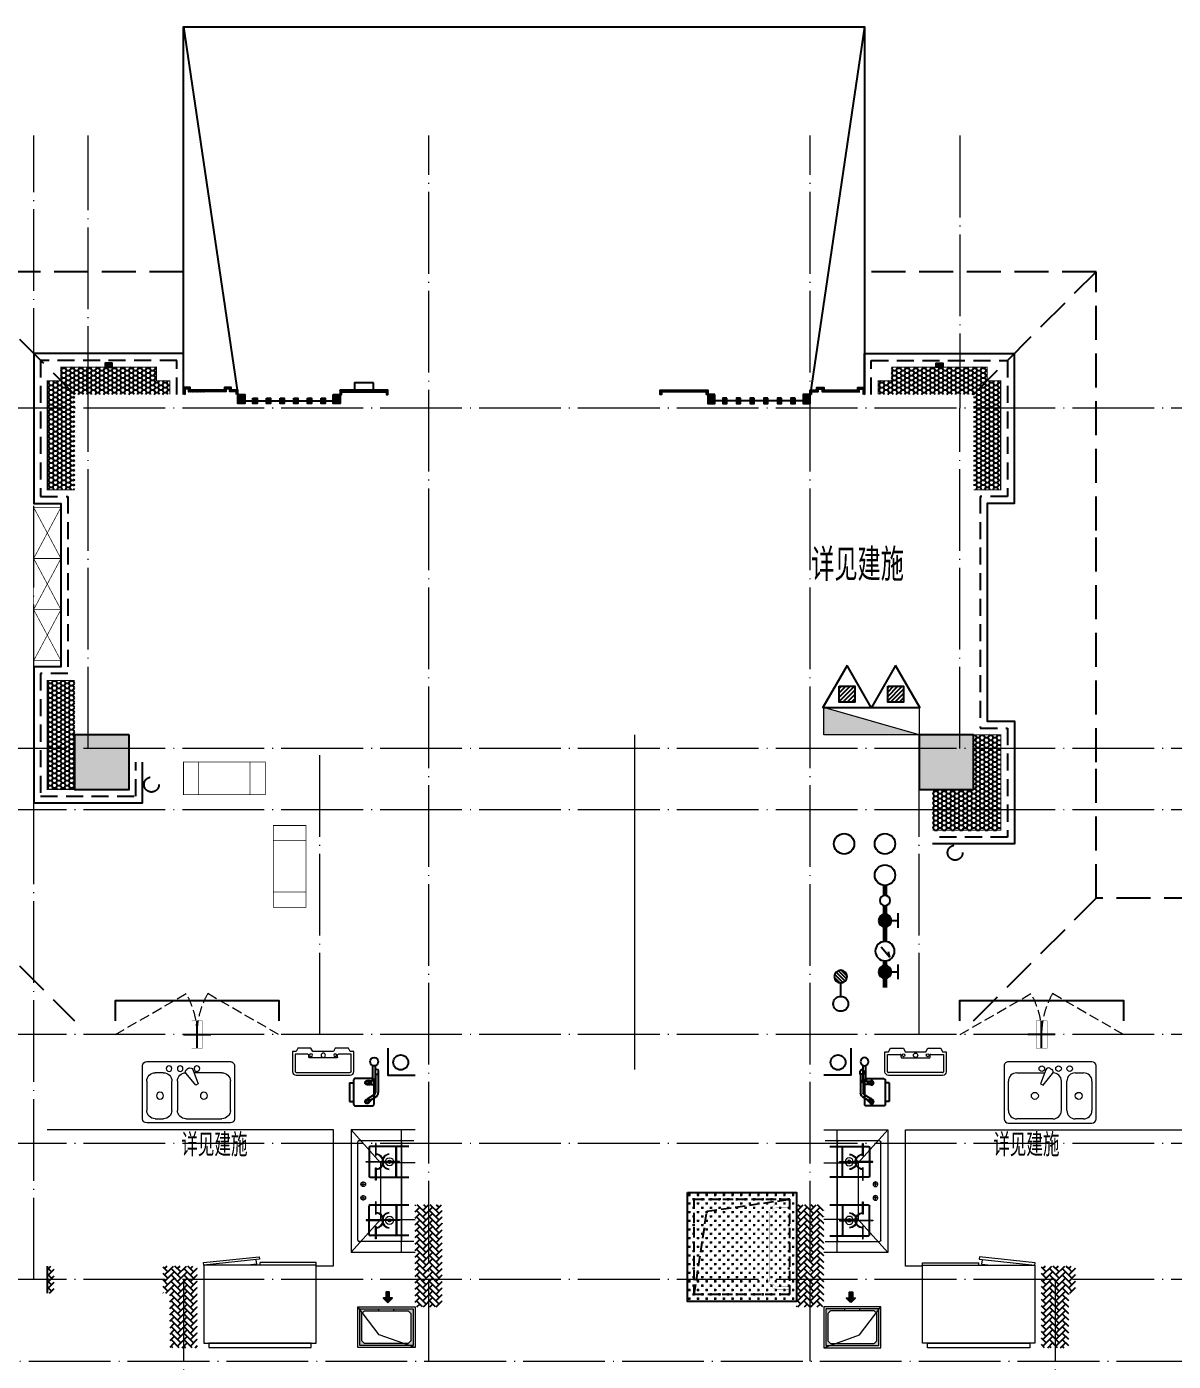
# Model space of a CAD drawing. Extents: x -518115 to 1124316, y -209821 to 1628073.
# Drawn here: x 836065 to 844483, y 681157 to 690957 of the extents above; entities that cross this region are included whole.
import ezdxf

# ---------------------------------------------------------------- set-up
doc = ezdxf.new("R2010")
doc.units = 0
doc.header["$LTSCALE"] = 1000
doc.header["$MEASUREMENT"] = 0
for name, pattern in [('__DASH', [0.35, 0.25, -0.1]), ('DASH', [0.35, 0.25, -0.1]), ('DOTE', [2.42, 2, -0.2, 0.02, -0.2]), ('HIDDEN', [0.375, 0.25, -0.125])]:
    doc.linetypes.add(name, pattern=pattern)
for name, color, linetype in [('A-EQPM-MECH', 191, 'Continuous'), ('AH-FURNITURE', 1, 'Continuous'), ('EQUIP_地漏', 7, 'Continuous'), ('EQUIP_消防', 7, 'Continuous'), ('IP-bath&kitchen-JOHNSON', 4, 'Continuous'), ('PUB_TEXT', 4, 'Continuous'), ('VPIPE-中水', 122, 'Continuous'), ('VPIPE-凝结', 150, 'Continuous'), ('VPIPE-废水', 31, 'Continuous'), ('VPIPE-消防', 1, 'TG_X'), ('VPIPE-给水', 3, 'TG_J'), ('VPIPE-雨水', 4, 'DASH'), ('保温', 6, 'Continuous'), ('修改标示', 212, 'Continuous'), ('卫生间', 6, 'Continuous'), ('建筑-排气道', 9, 'Continuous'), ('机电标识类', 1, 'Continuous'), ('污水', 3, 'Continuous'), ('看线', 251, 'Continuous'), ('立面', 73, 'Continuous'), ('立面-看线', 251, 'Continuous'), ('给水', 4, 'Continuous'), ('设备', 253, 'Continuous'), ('铝合金', 144, 'Continuous')]:
    doc.layers.add(name, color=color, linetype=linetype)
for name, color, linetype, lineweight in [('DOTE', 19, 'DOTE', 9), ('EQUIP_消火栓', 242, 'Continuous', 18), ('LVTRY', 1, 'Continuous', 13), ('PUB_HATCH', 8, 'Continuous', 9), ('STAIR', 2, 'Continuous', 18), ('WINDOW', 144, 'Continuous', 15), ('平面-空调室内机', 176, 'Continuous', 9), ('平面-空调预留孔', 173, 'Continuous', 15), ('空调', 76, 'Continuous', 13), ('立面-洞口示意', 152, 'Continuous', 13)]:
    doc.layers.add(name, color=color, linetype=linetype, lineweight=lineweight)
doc.styles.add('_TCH_AXIS', font='COMPLEX', dxfattribs={"bigfont": 'GBCBIG'})
doc.styles.add('DIM_FONT', font='SIMPLEX.shx', dxfattribs={"width": 0.56})
doc.styles.add('TG_LINETYPE', font='SIMPLEX', dxfattribs={"width": 0.8, "height": 3, "bigfont": 'HZTXT'})
doc.linetypes.add('TG_J', pattern='A,2,-0.22,["J",TG_LINETYPE,S=0.1,R=0,X=-0.18,Y=-0.15],0', length=2.22)
doc.linetypes.add('TG_X', pattern='A,4,-0.3,["X",TG_LINETYPE,S=0.1,R=0,X=-0.23,Y=-0.15],0', length=4.3)
pattern_1 = [(45, (136374.2968, -266823.1597), (-2.24506403, 2.24506403), [])]
pattern_2 = [(0, (407399.363, 156240.446), (30.95625, 17.872595), [20.6375, -41.275]), (120, (407399.363, 156240.446), (-30.9562463, 17.8726014), [20.6375, -41.275]), (60, (407399.363, 156240.446), (3.7e-06, 35.7451964), [-41.275, 20.6375])]
pattern_3 = [(45, (-51633.452, -107108.3295), (-2.24506403, 2.24506403), [])]
pattern_4 = [(45, (137014.0643, -266823.3383), (-2.24506403, 2.24506403), [])]
pattern_5 = [(45, (136314.061, -266823.342), (-2.24506403, 2.24506403), [])]
pattern_6 = [(45, (136924.0617, -266823.3472), (-2.24506403, 2.24506403), [])]
pattern_7 = [(45, (136824.0617, -266823.3463), (-2.24506403, 2.24506403), [])]
pattern_8 = [(45, (136724.0617, -266823.3454), (-2.24506403, 2.24506403), [])]
pattern_9 = [(45, (136624.0617, -266823.3444), (-2.24506403, 2.24506403), [])]
pattern_10 = [(45, (136524.0617, -266823.3435), (-2.24506403, 2.24506403), [])]
pattern_11 = [(45, (136424.0617, -266823.3426), (-2.24506403, 2.24506403), [])]
pattern_12 = [(45, (-51833.452, -108177.829), (-2.24506403, 2.24506403), [])]
pattern_13 = [(45, (0, 0), (0, 47.4157523), [100.584, -33.528]), (135, (23.708, 23.708), (3e-15, 47.4157523), [100.584, -33.528])]

# ---------------------------------------------------------------- blocks, each defined once
blk = doc.blocks.new('A$C341176C1')
at = {"layer": '设备', "color": 3, "const_width": 5}
blk.add_lwpolyline([(-240, -200), (0, -200), (0, -800), (-240, -800)], close=True, dxfattribs=at)
for points in [[(-240, -312.3), (0, -312.3)], [(-240, -687.7), (0, -687.7)]]:
    blk.add_lwpolyline(points, dxfattribs=at)
blk = doc.blocks.new('DBDBDBDB')
at = {"layer": '保温', "linetype": 'Continuous', "ltscale": 10}
h = blk.add_hatch(dxfattribs=at)
h.set_pattern_fill('CROSS', color=5, scale=20, angle=90, style=0)
h.set_pattern_definition([(90, (0, 0), (-31.75, 31.75), [15.875, -47.625]), (180, (7.938, 7.937), (-31.75, -31.75), [15.875, -47.625])])
h.paths.add_polyline_path([(286316.6, 682397.1), (287116.6, 682397.1), (287116.6, 681597.1), (286316.6, 681597.1)])
at = {"color": 6}
blk.add_lwpolyline([(286316.6, 682397.1), (287116.6, 682397.1), (287116.6, 681597.1), (286316.6, 681597.1)], close=True, dxfattribs=at)
at = {"color": 6, "linetype": '__DASH', "ltscale": 0.3}
blk.add_lwpolyline([(286366.6, 682347.1), (287066.6, 682347.1), (287066.6, 681647.1), (286366.6, 681647.1)], close=True, dxfattribs=at)
blk.add_lwpolyline([(286366.6, 681647.1), (286459.1, 682259.3), (287066.6, 682347.1)], dxfattribs=at)
at = {"color": 2, "linetype": '__DASH', "ltscale": 0.2, "const_width": 1}
for points in [[(287066.6, 682307.1), (286976.6, 682307.1, 0.414214), (286916.6, 682247.1), (286916.6, 681747.1, 0.414214), (286976.6, 681687.1), (287066.6, 681687.1)], [(287066.6, 682287.1), (286976.6, 682287.1, 0.414214), (286936.6, 682247.1), (286936.6, 681747.1, 0.414214), (286976.6, 681707.1), (287066.6, 681707.1)]]:
    blk.add_lwpolyline(points, format="xyb", dxfattribs=at)
blk = doc.blocks.new('A$C028C60F5')
at = {"color": 6}
blk.add_lwpolyline([(400, 0), (0, 0), (0, -400), (400, -400)], close=True, dxfattribs=at)
at = {"layer": 'PUB_HATCH'}
blk.add_solid([(0, -400), (400, -400), (0, 0), (400, 0)], dxfattribs=at)
blk = doc.blocks.new('A$C3EFA6995')
for p in [(9700, -2400), (15900, -2400)]:
    blk.add_blockref('A$C028C60F5', p)
blk = doc.blocks.new('A$C7D502F78')
at = {"layer": '修改标示', "ltscale": 2}
blk.add_lwpolyline([(-150.6, 197.3), (-10.6, 197.3), (-10.6, 142.3), (-150.6, 142.3)], close=True, dxfattribs=at)
blk = doc.blocks.new('$TwtSys$00000546')
h = blk.add_hatch()
h.set_pattern_fill('ANSI31', color=1, scale=200, style=0)
h.set_pattern_definition([(45, (-38543.802, -6670.83), (-17.67767, 17.67767), [])])
h.paths.add_polyline_path([(-65, 174), (65, 174), (65, 44), (-65, 44)])
at = {"color": 1}
for points in [[(0, 344), (-198, 0), (198, 0)], [(-65, 174), (65, 174), (65, 44), (-65, 44)]]:
    blk.add_lwpolyline(points, close=True, dxfattribs=at)
blk = doc.blocks.new('$TwtSys$00000434')
for p, q in [((-0.5, 0.5), (-0.5, -0.5)), ((-0.5, -0.5), (0.5, 0.5)), ((0.5, 0.5), (-0.5, 0.5)), ((0.5, -0.5), (0.5, 0.5)), ((-0.5, -0.5), (0.5, -0.5))]:
    blk.add_line(p, q)
blk.add_solid([(0.5, -0.5), (0.5, 0.5), (-0.5, -0.5)])
blk = doc.blocks.new('dongkong')
blk.add_wipeout([(-603756, 210771), (-603756, 210570.8), (-603836, 210570.8), (-603836, 210771)])
at = {"layer": '机电标识类', "color": 250, "linetype": 'DASH', "ltscale": 400}
for p, q in [((-603796, 210771), (-603796, 210570.8)), ((-603896, 210670.7), (-603696, 210670.7))]:
    blk.add_line(p, q, dxfattribs=at)
at = {"layer": '空调', "color": 6, "linetype": 'DASH', "const_width": 2}
blk.add_lwpolyline([(-603756, 210771), (-603756, 210570.8), (-603836, 210570.8), (-603836, 210771)], close=True, dxfattribs=at)
blk = doc.blocks.new('$TwtSys$00000141')
at = {"color": 1}
for p, q in [((-47.1, 3.8), (-5, 45.9)), ((-47.1, 3.8), (-5, 45.9)), ((-43.6, -17.5), (17.5, 43.6)), ((-43.6, -17.5), (17.5, 43.6)), ((-33.2, -33.2), (33.2, 33.2)), ((-33.2, -33.2), (33.2, 33.2)), ((-16.2, -43.5), (43.8, 16.4)), ((-16.2, -43.5), (43.8, 16.4)), ((5.7, -46.1), (46.1, -5.7)), ((5.7, -46.1), (46.1, -5.7))]:
    blk.add_line(p, q, dxfattribs=at)
blk.add_circle((0, 0), 47, dxfattribs=at)
blk.add_circle((0, 0), 47, dxfattribs=at)
blk = doc.blocks.new('A$C2705576B')
at = {"layer": '给水'}
h = blk.add_hatch(color=256, dxfattribs=at)
edge = h.paths.add_edge_path()
edge.add_arc((417.5, -1741.2), 47.2, 0, 360)
h = blk.add_hatch(color=256, dxfattribs=at)
edge = h.paths.add_edge_path()
edge.add_arc((794.7, -1741.2), 47.2, 0, 360)
for p, q in [((363.1, -1645.4), (471.8, -1645.4)), ((417.5, -1741.2), (417.5, -1645.4)), ((740.3, -1645.4), (849, -1645.4)), ((794.7, -1741.2), (794.7, -1645.4)), ((601.1, -1768.1), (525.3, -1704.3)), ((525.3, -1704.3), (564, -1715))]:
    blk.add_line(p, q, dxfattribs=at)
at = {"layer": '给水', "const_width": 35.4}
for points in [[(499.1, -1741.2), (302.5, -1741.2)], [(903.5, -1741.2), (640.6, -1741.2)], [(1052.8, -1741.2), (978.5, -1741.2)]]:
    blk.add_lwpolyline(points, dxfattribs=at)
at = {"layer": '给水'}
for centre, radius in [((417.5, -1741.2), 47.2), ((569.8, -1741.2), 70.8), ((794.7, -1741.2), 47.2), ((941, -1741.2), 37.5)]:
    blk.add_circle(centre, radius, dxfattribs=at)
blk = doc.blocks.new('GDFGDGRD')
at = {"layer": '保温', "linetype": 'ByBlock', "ltscale": 10}
h = blk.add_hatch(dxfattribs=at)
h.set_pattern_fill('AR-HBONE', color=251, scale=55)
h.set_pattern_definition(pattern_13)
h.paths.add_polyline_path([(431616.6, 372723.9), (431816.6, 372723.9), (431816.7, 373473.7), (431616.7, 373473.7)])
h = blk.add_hatch(dxfattribs=at)
h.set_pattern_fill('AR-HBONE', color=251, scale=55)
h.set_pattern_definition(pattern_13)
h.paths.add_polyline_path([(434616.6, 372723.9), (434416.6, 372723.9), (434416.5, 373473.7), (434616.5, 373473.7)])
h = blk.add_hatch(dxfattribs=at)
h.set_pattern_fill('AR-HBONE', color=251, scale=55)
h.set_pattern_definition(pattern_13)
h.paths.add_polyline_path([(428966.6, 372823.7), (428966.6, 373023.7), (428916.6, 373023.7), (428916.6, 372823.7)])
h = blk.add_hatch(dxfattribs=at)
h.set_pattern_fill('AR-HBONE', color=251, scale=55)
h.set_pattern_definition(pattern_13)
h.paths.add_polyline_path([(429816.6, 372823.7), (429816.6, 373023.7), (429766.6, 373023.7), (429766.6, 372823.7)])
h = blk.add_hatch(dxfattribs=at)
h.set_pattern_fill('AR-HBONE', color=251, scale=55)
h.set_pattern_definition(pattern_13)
h.paths.add_polyline_path([(430017.8, 372423.6), (430016.6, 373023.7), (429816.6, 373023.7), (429817.8, 372423.6)])
h = blk.add_hatch(dxfattribs=at)
h.set_pattern_fill('AR-HBONE', color=251, scale=55)
h.set_pattern_definition(pattern_13)
h.paths.add_polyline_path([(436215.3, 372423.6), (436216.6, 373023.7), (436416.6, 373023.7), (436415.3, 372423.6)])
h = blk.add_hatch(dxfattribs=at)
h.set_pattern_fill('AR-HBONE', color=251, scale=55)
h.set_pattern_definition(pattern_13)
h.paths.add_polyline_path([(436416.6, 372823.7), (436416.6, 373023.7), (436466.6, 373023.7), (436466.6, 372823.7)])
at = {"layer": '保温', "color": 251, "linetype": 'ByBlock', "ltscale": 10}
blk.add_line((428916.6, 373023.7), (428916.6, 372823.7), dxfattribs=at)
blk = doc.blocks.new('rtyg7uyhg')
at = {"layer": 'LVTRY'}
for p, q in [((194234.6, 45488.8), (193621, 45488.8)), ((193590.3, 45458.1), (193590.3, 45069.5)), ((193682.3, 45407), (193887.8, 45407)), ((193896.4, 45429.9), (193857.6, 45326.3)), ((193875.3, 45316), (193945.6, 45401.5)), ((193925.8, 45440.4), (193940.1, 45432.2)), ((194111.9, 45407), (194173.3, 45407)), ((194265.3, 45069.5), (194265.3, 45458.1)), ((193621, 45130.8), (193621, 45345.6)), ((193857.6, 45326.3), (193875.3, 45316)), ((194009.6, 45345.6), (194009.6, 45130.8)), ((194050.5, 45130.8), (194050.5, 45345.6)), ((194234.6, 45345.6), (194234.6, 45130.8)), ((193621, 45038.8), (194234.6, 45038.8)), ((193948.3, 45069.5), (193682.3, 45069.5)), ((194173.3, 45069.5), (194111.9, 45069.5))]:
    blk.add_line(p, q, dxfattribs=at)
for centre, radius in [((193866.4, 45437.7), 20.5), ((193989.2, 45437.7), 20.5), ((194071, 45437.7), 20.5), ((193815.3, 45238.2), 25.6), ((194137.5, 45238.2), 25.6)]:
    blk.add_circle(centre, radius, dxfattribs=at)
for centre, radius, start, end in [((193621, 45458.1), 30.7, 89.99999, 179.99999), ((194234.6, 45458.1), 30.7, 359.99999, 89.99999), ((193682.3, 45345.6), 61.4, 89.99999, 179.99999), ((193915.6, 45422.7), 20.5, 59.99999, 159.46231), ((193929.8, 45414.5), 20.5, 320.53767, 59.99999), ((193948.3, 45345.6), 61.4, 359.99999, 89.99999), ((194111.9, 45345.6), 61.4, 89.99999, 179.99999), ((194173.3, 45345.6), 61.4, 359.99999, 89.99999), ((193682.3, 45130.8), 61.4, 179.99999, 269.99999), ((193948.3, 45130.8), 61.4, 269.99999, 359.99999), ((194111.9, 45130.8), 61.4, 179.99999, 269.99999), ((194173.3, 45130.8), 61.4, 269.99999, 359.99999), ((193621, 45069.5), 30.7, 179.99999, 269.99999), ((194234.6, 45069.5), 30.7, 269.99999, 359.99999)]:
    blk.add_arc(centre, radius, start, end, dxfattribs=at)
at = {"layer": 'LVTRY', "style": 'DIM_FONT', "width": 0.8, "flags": 9}
for tag in ['YSIZE', 'XSIZE']:
    blk.add_attdef(tag, (193927.8, 45487.8), '', height=0.5, rotation=89.99999, dxfattribs=at)
blk = doc.blocks.new('A$C60D053AF')
at = {"layer": 'AH-FURNITURE', "color": 8}
for p, q in [((232.5, -90), (128.3, -90)), ((192.5, -71), (327.6, -71)), ((192.5, -91), (327.6, -91)), ((341.7, -96.9), (370, -143.2)), ((355.9, -82.7), (384.2, -129)), ((232.5, -110), (128.3, -110)), ((245, -129.5), (245, -122.5)), ((265, -129.5), (265, -122.5)), ((255, -281), (255, -251)), ((255, -281), (393, -281)), ((393, -281), (393, -251))]:
    blk.add_line(p, q, dxfattribs=at)
for points in [[(170, -68, 1), (170, -94), (192.5, -94), (192.5, -68)], [(268, -122.5), (268, -107, 0.414214), (248, -87), (232.5, -87), (232.5, -113), (242, -113), (242, -122.5)], [(234, -251), (414, -251, 0.414214), (424, -241), (424, -111, 0.414214), (414, -101), (234, -101, 0.414214), (224, -111), (224, -241, 0.414214)], [(242, -152, 1), (268, -152), (268, -129.5), (242, -129.5)], [(383.8, -161.2, 1), (402.2, -142.8), (386.3, -126.9), (367.9, -145.3)]]:
    blk.add_lwpolyline(points, format="xyb", close=True, dxfattribs=at)
for centre, radius in [((100, -100), 30), ((255, -152), 15), ((255, -152), 10), ((393, -152), 15), ((393, -152), 10)]:
    blk.add_circle(centre, radius, dxfattribs=at)
for radius in [40, 20]:
    blk.add_arc((327.6, -111), radius, 45, 90, dxfattribs=at)
blk = doc.blocks.new('A-Kitchen-7')
at = {"layer": 'LVTRY'}
for p, q in [((-519, 780), (-7, 834)), ((-515, 756), (-519, 780)), ((-4, 811), (-515, 756)), ((515, 756), (-515, 756)), ((-515, 756), (-515, 40)), ((-486, 761), (-485, 756)), ((-29, 767), (-112, 756)), ((-29, 767), (-35, 806)), ((-7, 834), (-4, 811)), ((515, 780), (0, 780)), ((0, 756), (0, 780)), ((515, 756), (515, 780)), ((515, 40), (515, 756)), ((-515, 40), (515, 40))]:
    blk.add_line(p, q, dxfattribs=at)
blk.add_lwpolyline([(-469, 40), (-469, 0), (469, 0), (469, 40)], close=True, dxfattribs=at)
blk = doc.blocks.new('*U66')
h = blk.add_hatch(color=5)
h.set_gradient(color1=(0, 0, 255), rotation=180, tint=1)
h.paths.add_polyline_path([(0, 0), (-6.35, -6.35), (-6.35, -2.159), (-15, -2.159), (-15, 2.159), (-6.35, 2.159), (-6.35, 6.35)])
at = {"color": 0, "linetype": 'Continuous'}
blk.add_lwpolyline([(0, 0), (-6.35, -6.35), (-6.35, -2.159), (-15, -2.159), (-15, 2.159), (-6.35, 2.159), (-6.35, 6.35)], close=True, dxfattribs=at)
blk = doc.blocks.new('sgrsefv')
at = {"layer": 'PUB_HATCH'}
blk.add_hatch(color=256, dxfattribs=at).paths.add_polyline_path([(1112933.3, 840916.3), (1112933.3, 840646.3), (1113073.3, 840646.3), (1113073.3, 840661.3), (1112968.3, 840661.3), (1112948.3, 840681.3), (1112948.3, 840881.3), (1112968.3, 840901.3), (1113288.3, 840901.3), (1113308.3, 840881.3), (1113308.3, 840681.3), (1113288.3, 840661.3), (1113183.3, 840661.3), (1113183.3, 840646.3), (1113323.3, 840646.3), (1113323.3, 840916.3)])
at = {"layer": 'LVTRY', "color": 1}
for p, q in [((1113073.3, 840661.3), (1113073.3, 840646.3)), ((1113183.3, 840661.3), (1113183.3, 840646.3))]:
    blk.add_line(p, q, dxfattribs=at)
for points in [[(1112918.3, 840931.3), (1113338.3, 840931.3), (1113338.3, 840631.3), (1112918.3, 840631.3)], [(1112933.3, 840916.3), (1113323.3, 840916.3), (1113323.3, 840646.3), (1112933.3, 840646.3)], [(1113288.3, 840661.3), (1112968.3, 840661.3), (1112948.3, 840681.3), (1112948.3, 840881.3), (1112968.3, 840901.3), (1113288.3, 840901.3), (1113308.3, 840881.3), (1113308.3, 840681.3), (1113288.3, 840661.3)]]:
    blk.add_lwpolyline(points, close=True, dxfattribs=at)
at = {"layer": '立面-洞口示意'}
blk.add_lwpolyline([(1112918.3, 840931.3), (1113181.8, 840837.4), (1113338.3, 840631.3)], dxfattribs=at)
at = {"layer": '建筑-排气道', "xscale": -5, "yscale": 5, "zscale": 5, "rotation": 270}
blk.add_blockref('*U66', (1113118.4, 840599), dxfattribs=at)
blk = doc.blocks.new('FRSDFDGDGDRGDR')
at = {"layer": '平面-空调预留孔'}
for p, q in [((699612.3, 775044), (699612.3, 775441.2)), ((699618.9, 775447.8), (699746.3, 775447.8)), ((699746.3, 775447.8), (699746.3, 775355.4)), ((699719.9, 775342.2), (699719.9, 775143)), ((699726.5, 775348.8), (699739.7, 775348.8)), ((699726.5, 775136.4), (699739.7, 775136.4)), ((699746.3, 775129.8), (699746.3, 775037.4)), ((699746.3, 775037.4), (699618.9, 775037.4))]:
    blk.add_line(p, q, dxfattribs=at)
blk.add_lwpolyline([(699766.1, 775166.7), (699792.5, 775153.5), (699792.5, 775057.2), (699766.1, 775044), (699766.1, 775017.6), (699618.9, 775017.6, -0.414214), (699592.5, 775044), (699592.5, 775441.2, -0.414214), (699618.9, 775467.6), (699766.1, 775467.6), (699766.1, 775441.2), (699792.5, 775428), (699792.5, 775331.6), (699766.1, 775318.4)], format="xyb", close=True, dxfattribs=at)
for centre, radius in [((699739.7, 775331.6), 10.6), ((699739.7, 775243.2), 15.8), ((699739.7, 775153.5), 10.6)]:
    blk.add_circle(centre, radius, dxfattribs=at)
for centre, start, end in [((699618.9, 775441.2), 90, 180), ((699726.5, 775342.2), 90, 180), ((699739.7, 775355.4), 270, 360), ((699726.5, 775143), 180, 270), ((699739.7, 775129.8), 0, 90), ((699618.9, 775044), 180, 270)]:
    blk.add_arc(centre, 6.6, start, end, dxfattribs=at)
blk = doc.blocks.new('GDGDRGDRGRD')
at = {"layer": 'LVTRY', "color": 251}
for p, q in [((430080.5, 371515.4), (429864.6, 371758.3)), ((430334.8, 371758.3), (429864.6, 371758.3)), ((429864.6, 371758.3), (429864.6, 370858.3)), ((430234.8, 370858.3), (430234.8, 371758.3)), ((430334.8, 371515.4), (430080.5, 371515.4)), ((430080.5, 371515.4), (430080.5, 371100.3)), ((429864.6, 370858.3), (430080.5, 371100.3)), ((430080.5, 371100.3), (430334.8, 371100.3)), ((429864.6, 370858.3), (430334.8, 370858.3))]:
    blk.add_line(p, q, dxfattribs=at)
at = {"layer": 'LVTRY'}
for p, q in [((429914.8, 370948.3), (429914.8, 371668.3)), ((429924.8, 371678.3), (430324.8, 371678.3)), ((429994.8, 371628.3), (429994.8, 371418.3)), ((429999.8, 371628.3), (429999.8, 371418.3)), ((430289.8, 371638.3), (430004.8, 371638.3)), ((430289.8, 371633.3), (430004.8, 371633.3)), ((430045.1, 371658.3), (430045.1, 371568.3)), ((430049.6, 371658.3), (430045.1, 371658.3)), ((430049.6, 371568.3), (430049.6, 371658.3)), ((430194.8, 371418.3), (430194.8, 371628.3)), ((430199.8, 371418.3), (430199.8, 371628.3)), ((430234.8, 371668.3), (430234.8, 370948.3)), ((429974.8, 371525.6), (430102.3, 371525.6)), ((429974.8, 371521.1), (429974.8, 371525.6)), ((430102.3, 371521.1), (429974.8, 371521.1)), ((430045.1, 371568.3), (430049.6, 371568.3)), ((430219.8, 371525.6), (430092.3, 371525.6)), ((430092.3, 371525.6), (430092.3, 371521.1)), ((430092.3, 371521.1), (430219.8, 371521.1)), ((430102.3, 371525.6), (430102.3, 371521.1)), ((430219.8, 371521.1), (430219.8, 371525.6)), ((430234.8, 371100.3), (430234.8, 371515.4)), ((430045.1, 371388.3), (430045.1, 371478.3)), ((430045.1, 371478.3), (430049.6, 371478.3)), ((430049.6, 371478.3), (430049.6, 371388.3)), ((429935.4, 371358.3), (429974.2, 371358.3)), ((429954.8, 371338.9), (429954.8, 371377.7)), ((430004.8, 371413.3), (430289.8, 371413.3)), ((430004.8, 371408.3), (430289.8, 371408.3)), ((430049.6, 371388.3), (430045.1, 371388.3)), ((429935.4, 371258.3), (429974.2, 371258.3)), ((429954.8, 371238.9), (429954.8, 371277.7)), ((430045.1, 371228.3), (430045.1, 371138.3)), ((430049.6, 371228.3), (430045.1, 371228.3)), ((430049.6, 371138.3), (430049.6, 371228.3)), ((429994.8, 370988.3), (429994.8, 371198.3)), ((429999.8, 370988.3), (429999.8, 371198.3)), ((430004.8, 371208.3), (430289.8, 371208.3)), ((430004.8, 371203.3), (430289.8, 371203.3)), ((430045.1, 371138.3), (430049.6, 371138.3)), ((430194.8, 371198.3), (430194.8, 370988.3)), ((430199.8, 371198.3), (430199.8, 370988.3)), ((430102.3, 371095.6), (429974.8, 371095.6)), ((429974.8, 371095.6), (429974.8, 371091.1)), ((429974.8, 371091.1), (430102.3, 371091.1)), ((430045.1, 370958.3), (430045.1, 371048.3)), ((430045.1, 371048.3), (430049.6, 371048.3)), ((430049.6, 371048.3), (430049.6, 370958.3)), ((430092.3, 371091.1), (430092.3, 371095.6)), ((430092.3, 371095.6), (430219.8, 371095.6)), ((430219.8, 371091.1), (430092.3, 371091.1)), ((430102.3, 371091.1), (430102.3, 371095.6)), ((430219.8, 371095.6), (430219.8, 371091.1)), ((430324.8, 370938.3), (429924.8, 370938.3)), ((430289.8, 370983.3), (430004.8, 370983.3)), ((430289.8, 370978.3), (430004.8, 370978.3)), ((430049.6, 370958.3), (430045.1, 370958.3))]:
    blk.add_line(p, q, dxfattribs=at)
blk.add_lwpolyline([(429608.8, 370758.3), (429734.8, 370758.3), (429734.8, 371758.3), (427634.8, 371758.3)], dxfattribs=at)
for centre, radius in [((430147.3, 371523.3), 29.7), ((430147.3, 371523.3), 11.7), ((429954.8, 371358.3), 17), ((429954.8, 371258.3), 17), ((430147.3, 371093.3), 29.7), ((430147.3, 371093.3), 11.7)]:
    blk.add_circle(centre, radius, dxfattribs=at)
for centre, radius, start, end in [((429924.8, 371668.3), 10, 90, 180), ((430004.8, 371628.3), 10, 90, 180), ((430004.8, 371628.3), 5, 90, 180), ((430189.8, 371628.3), 10, 0, 90), ((430189.8, 371628.3), 5, 0, 90), ((430224.8, 371668.3), 10, 0, 90), ((430047.3, 371523.3), 56.7, 2.27424, 87.72576), ((430047.3, 371523.3), 52.2, 2.47041, 87.52959), ((430047.3, 371523.3), 56.7, 272.27424, 357.72576), ((430047.3, 371523.3), 52.2, 272.47041, 357.52959), ((430147.3, 371523.3), 56.7, 92.27424, 177.72576), ((430147.3, 371523.3), 56.7, 182.27424, 267.72576), ((430147.3, 371523.3), 52.2, 92.47041, 177.52959), ((430147.3, 371523.3), 52.2, 182.47041, 267.52959), ((430004.8, 371418.3), 10, 180, 270), ((430004.8, 371418.3), 5, 180, 270), ((430189.8, 371418.3), 5, 270, 0), ((430189.8, 371418.3), 10, 270, 0), ((430004.8, 371198.3), 10, 90, 180), ((430004.8, 371198.3), 5, 90, 180), ((430047.3, 371093.3), 56.7, 2.27424, 87.72576), ((430047.3, 371093.3), 52.2, 2.47041, 87.52959), ((430147.3, 371093.3), 56.7, 92.27424, 177.72576), ((430147.3, 371093.3), 52.2, 92.47041, 177.52959), ((430189.8, 371198.3), 10, 0, 90), ((430189.8, 371198.3), 5, 0, 90), ((430047.3, 371093.3), 56.7, 272.27424, 357.72576), ((430047.3, 371093.3), 52.2, 272.47041, 357.52959), ((430147.3, 371093.3), 56.7, 182.27424, 267.72576), ((430147.3, 371093.3), 52.2, 182.47041, 267.52959), ((429924.8, 370948.3), 10, 180, 270), ((430004.8, 370988.3), 10, 180, 270), ((430004.8, 370988.3), 5, 180, 270), ((430189.8, 370988.3), 5, 270, 0), ((430189.8, 370988.3), 10, 270, 0), ((430224.8, 370948.3), 10, 270, 0)]:
    blk.add_arc(centre, radius, start, end, dxfattribs=at)
at = {"xscale": -1, "rotation": 270}
blk.add_blockref('FRSDFDGDGDRGDR', (-345582.7, -327434.2), dxfattribs=at)
at = {"xscale": -1}
blk.add_blockref('rtyg7uyhg', (622599.6, 326769.5), dxfattribs=at)
for name, p, rotation in [('A$C60D053AF', (430134.8, 372358.3), 270), ('sgrsefv', (1543253.1, 1211089.9), 180)]:
    blk.add_blockref(name, p, dxfattribs=dict(rotation=rotation))
at = {"layer": 'LVTRY', "color": 1, "extrusion": (0, 0, -1), "xscale": -0.7999999999883585, "yscale": 0.7999999999883585, "zscale": -0.7999999999883585}
blk.add_blockref('A-Kitchen-7', (-429196.8, 370158.6), dxfattribs=at)
blk = doc.blocks.new('A$C1F074C3D')
at = {"layer": 'STAIR'}
blk.add_line((-1190, 4160), (-1190, 1703.5), dxfattribs=at)
blk = doc.blocks.new('A$C148B7D8E')
at = {"layer": '卫生间', "color": 159, "linetype": 'DASH', "true_color": 0x22346e}
for p, q in [((7700, 15400), (8600, 14500)), ((15200, 14500), (16100, 15400)), ((7700, 10800), (8600, 9900)), ((15200, 9900), (16100, 10800))]:
    blk.add_line(p, q, dxfattribs=at)
for points in [[(9400.3, 15400), (7700, 15400), (7700, 10800), (7300, 10800), (7300, 10000), (900, 10000), (900, 9000), (-900, 9000), (-900, -900), (1750, -900), (1750, -2100), (23450, -2100), (23450, -900), (25100, -900)], [(16100, 13500), (16100, 15400), (14400.2, 15400)], [(25100, 9000), (24300, 9000), (24300, 10000), (17900, 10000), (17900, 10800), (16100, 10800), (16100, 11800)]]:
    blk.add_lwpolyline(points, dxfattribs=at)
blk = doc.blocks.new('HFHFTHFD')
at = {"layer": 'DOTE', "linetype": 'DOTE', "ltscale": 0.3}
for p, q in [((428816.6, 604548.8), (428816.6, 612948.8)), ((431716.6, 603949.1), (431716.6, 612948.8)), ((434516.6, 603949.1), (434516.6, 612948.8)), ((472616.6, 610948.8), (418616.6, 610948.8)), ((429216.6, 608448.8), (429216.6, 610948.8)), ((435616.6, 608448.8), (435616.6, 610948.8)), ((472616.6, 608448.8), (418616.6, 608448.8)), ((430916.6, 606348.8), (430916.6, 608448.8)), ((435316.6, 606348.8), (435316.6, 608448.8)), ((472616.6, 607998.8), (418616.6, 607998.8)), ((472616.6, 606348.8), (418616.6, 606348.8)), ((472616.6, 605548.8), (418616.6, 605548.8)), ((472616.6, 604548.8), (418616.6, 604548.8)), ((429916.8, 604548.8), (429916.6, 593448.8)), ((436316.4, 604548.8), (436316.6, 593448.8)), ((418616.6, 603949.1), (472616.6, 603949.1))]:
    blk.add_line(p, q, dxfattribs=at)

msp = doc.modelspace()

# ---------------------------------------------------------------- hatches: boundary and pattern name
at = {"layer": '立面'}
h = msp.add_hatch(dxfattribs=at)
h.set_pattern_fill('ANSI31', color=251, scale=2)
h.set_pattern_definition(pattern_3)
h.paths.add_polyline_path([(836641.8, 688457.2), (836691.8, 688457.2), (836691.8, 688487.2), (836641.8, 688487.2)])
h = msp.add_hatch(dxfattribs=at)
h.set_pattern_fill('ANSI31', color=251, scale=2)
h.set_pattern_definition(pattern_3)
h.paths.add_polyline_path([(842791.3, 688457.2), (842741.3, 688457.2), (842741.3, 688487.2), (842791.3, 688487.2)])
h = msp.add_hatch(dxfattribs=at)
h.set_pattern_fill('ANSI31', color=251, scale=2)
h.set_pattern_definition(pattern_1)
h.paths.add_polyline_path([(837216.8, 688257.3), (837616.5, 688257.3), (837616.5, 688287.3), (837566.5, 688287.3), (837566.5, 688307.4), (837516.5, 688307.4), (837516.5, 688287.4), (837266.7, 688287.1), (837266.5, 688307.4), (837216.8, 688307.4)])
h.paths.add_polyline_path([(837226.8, 688257.3), (837606.5, 688257.3), (837606.5, 688277.3), (837556.5, 688277.3), (837556.5, 688297.4), (837526.5, 688297.4), (837526.5, 688277.4), (837256.8, 688277.1), (837256.6, 688297.4), (837226.8, 688297.4)])
h = msp.add_hatch(dxfattribs=at)
h.set_pattern_fill('ANSI31', color=251, scale=2)
h.set_pattern_definition(pattern_5)
h.paths.add_polyline_path([(837616.5, 688257.2), (837666.5, 688257.2), (837666.5, 688190.5), (837616.5, 688190.5)])
h = msp.add_hatch(dxfattribs=at)
h.set_pattern_fill('ANSI31', color=251, scale=2)
h.set_pattern_definition(pattern_4)
h.paths.add_polyline_path([(838316.5, 688257.2), (838366.5, 688257.2), (838366.5, 688190.5), (838316.5, 688190.5)])
h = msp.add_hatch(dxfattribs=at)
h.set_pattern_fill('ANSI31', color=251, scale=2)
h.set_pattern_definition(pattern_12)
edge = h.paths.add_edge_path()
edge.add_line((838366.5, 688257.2), (838376.6, 688257.2))
edge.add_line((838376.6, 688257.2), (838376.6, 688277.2))
edge.add_line((838376.6, 688277.2), (838706.6, 688277.2))
edge.add_line((838706.6, 688277.2), (838706.6, 688257.3))
edge.add_line((838706.6, 688257.3), (838716.6, 688257.2))
edge.add_line((838716.6, 688257.2), (838716.6, 688287.2))
edge.add_line((838716.6, 688287.2), (838366.6, 688287.2))
edge.add_line((838366.6, 688287.2), (838366.6, 688257.2))
h = msp.add_hatch(dxfattribs=at)
h.set_pattern_fill('ANSI31', color=251, scale=2)
h.set_pattern_definition(pattern_12)
edge = h.paths.add_edge_path()
edge.add_line((841066.6, 688257.2), (841056.6, 688257.2))
edge.add_line((841056.6, 688257.2), (841056.6, 688277.2))
edge.add_line((841056.6, 688277.2), (840726.6, 688277.2))
edge.add_line((840726.6, 688277.2), (840726.6, 688257.3))
edge.add_line((840726.6, 688257.3), (840716.6, 688257.2))
edge.add_line((840716.6, 688257.2), (840716.6, 688287.2))
edge.add_line((840716.6, 688287.2), (841066.6, 688287.2))
edge.add_line((841066.6, 688287.2), (841066.6, 688257.2))
h = msp.add_hatch(dxfattribs=at)
h.set_pattern_fill('ANSI31', color=251, scale=2)
h.set_pattern_definition(pattern_4)
h.paths.add_polyline_path([(841116.6, 688257.2), (841066.6, 688257.2), (841066.6, 688190.5), (841116.6, 688190.5)])
h = msp.add_hatch(dxfattribs=at)
h.set_pattern_fill('ANSI31', color=251, scale=2)
h.set_pattern_definition(pattern_5)
h.paths.add_polyline_path([(841816.6, 688257.2), (841766.6, 688257.2), (841766.6, 688190.5), (841816.6, 688190.5)])
h = msp.add_hatch(dxfattribs=at)
h.set_pattern_fill('ANSI31', color=251, scale=2)
h.set_pattern_definition(pattern_1)
h.paths.add_polyline_path([(842216.3, 688257.3), (841816.6, 688257.3), (841816.6, 688287.3), (841866.6, 688287.3), (841866.6, 688307.4), (841916.6, 688307.4), (841916.6, 688287.4), (842166.5, 688287.1), (842166.6, 688307.4), (842216.3, 688307.4)])
h.paths.add_polyline_path([(842206.3, 688257.3), (841826.6, 688257.3), (841826.6, 688277.3), (841876.6, 688277.3), (841876.6, 688297.4), (841906.6, 688297.4), (841906.6, 688277.4), (842176.4, 688277.1), (842176.5, 688297.4), (842206.3, 688297.4)])
h = msp.add_hatch(dxfattribs=at)
h.set_pattern_fill('ANSI31', color=251, scale=2)
h.set_pattern_definition(pattern_11)
h.paths.add_polyline_path([(837726.5, 688230.2), (837756.5, 688230.2), (837756.5, 688190.5), (837726.5, 688190.5)])
h = msp.add_hatch(dxfattribs=at)
h.set_pattern_fill('ANSI31', color=251, scale=2)
h.set_pattern_definition(pattern_10)
h.paths.add_polyline_path([(837826.5, 688230.2), (837856.5, 688230.2), (837856.5, 688190.5), (837826.5, 688190.5)])
h = msp.add_hatch(dxfattribs=at)
h.set_pattern_fill('ANSI31', color=251, scale=2)
h.set_pattern_definition(pattern_9)
h.paths.add_polyline_path([(837926.5, 688230.2), (837956.5, 688230.2), (837956.5, 688190.5), (837926.5, 688190.5)])
h = msp.add_hatch(dxfattribs=at)
h.set_pattern_fill('ANSI31', color=251, scale=2)
h.set_pattern_definition(pattern_8)
h.paths.add_polyline_path([(838026.5, 688230.2), (838056.5, 688230.2), (838056.5, 688190.5), (838026.5, 688190.5)])
h = msp.add_hatch(dxfattribs=at)
h.set_pattern_fill('ANSI31', color=251, scale=2)
h.set_pattern_definition(pattern_7)
h.paths.add_polyline_path([(838126.5, 688230.2), (838156.5, 688230.2), (838156.5, 688190.5), (838126.5, 688190.5)])
h = msp.add_hatch(dxfattribs=at)
h.set_pattern_fill('ANSI31', color=251, scale=2)
h.set_pattern_definition(pattern_6)
h.paths.add_polyline_path([(838226.5, 688230.2), (838256.5, 688230.2), (838256.5, 688190.5), (838226.5, 688190.5)])
h = msp.add_hatch(dxfattribs=at)
h.set_pattern_fill('ANSI31', color=251, scale=2)
h.set_pattern_definition(pattern_6)
h.paths.add_polyline_path([(841206.6, 688230.2), (841176.6, 688230.2), (841176.6, 688190.5), (841206.6, 688190.5)])
h = msp.add_hatch(dxfattribs=at)
h.set_pattern_fill('ANSI31', color=251, scale=2)
h.set_pattern_definition(pattern_7)
h.paths.add_polyline_path([(841306.6, 688230.2), (841276.6, 688230.2), (841276.6, 688190.5), (841306.6, 688190.5)])
h = msp.add_hatch(dxfattribs=at)
h.set_pattern_fill('ANSI31', color=251, scale=2)
h.set_pattern_definition(pattern_8)
h.paths.add_polyline_path([(841406.6, 688230.2), (841376.6, 688230.2), (841376.6, 688190.5), (841406.6, 688190.5)])
h = msp.add_hatch(dxfattribs=at)
h.set_pattern_fill('ANSI31', color=251, scale=2)
h.set_pattern_definition(pattern_9)
h.paths.add_polyline_path([(841506.6, 688230.2), (841476.6, 688230.2), (841476.6, 688190.5), (841506.6, 688190.5)])
h = msp.add_hatch(dxfattribs=at)
h.set_pattern_fill('ANSI31', color=251, scale=2)
h.set_pattern_definition(pattern_10)
h.paths.add_polyline_path([(841606.6, 688230.2), (841576.6, 688230.2), (841576.6, 688190.5), (841606.6, 688190.5)])
h = msp.add_hatch(dxfattribs=at)
h.set_pattern_fill('ANSI31', color=251, scale=2)
h.set_pattern_definition(pattern_11)
h.paths.add_polyline_path([(841706.6, 688230.2), (841676.6, 688230.2), (841676.6, 688190.5), (841706.6, 688190.5)])
at = {"layer": '立面-看线'}
h = msp.add_hatch(dxfattribs=at)
h.set_pattern_fill('HONEY', color=256, scale=13)
h.set_pattern_definition(pattern_2)
h.paths.add_polyline_path([(837016.8, 688357.2), (837016.8, 688457.2), (836316.8, 688457.2), (836316.8, 688357.2), (836216.8, 688357.2), (836216.8, 687557.2), (836416.6, 687557.2), (836416.6, 688257.2), (837115.9, 688257.2), (837115.9, 688357.2)])
h = msp.add_hatch(dxfattribs=at)
h.set_pattern_fill('HONEY', color=256, scale=13)
h.set_pattern_definition(pattern_2)
h.paths.add_polyline_path([(842416.3, 688357.2), (842416.3, 688457.2), (843116.3, 688457.2), (843116.3, 688357.2), (843216.3, 688357.2), (843216.3, 687557.2), (843016.6, 687557.2), (843016.6, 688257.2), (842317.2, 688257.2), (842317.2, 688357.2)])
h = msp.add_hatch(dxfattribs=at)
h.set_pattern_fill('HONEY', color=256, scale=13)
h.set_pattern_definition([(0, (407300, 153140.447), (30.95625, 17.872595), [20.6375, -41.275]), (120, (407300, 153140.447), (-30.9562463, 17.8726014), [20.6375, -41.275]), (60, (407300, 153140.447), (3.7e-06, 35.7451964), [-41.275, 20.6375])])
h.paths.add_polyline_path([(836416.6, 685557.2), (836416.6, 685557.2), (836416.6, 686157.2), (836217.1, 686157.2), (836217.1, 685357.2), (836416.6, 685357.2)])
h = msp.add_hatch(dxfattribs=at)
h.set_pattern_fill('HONEY', color=256, scale=13)
h.set_pattern_definition([(0, (407300, 152740.447), (30.95625, 17.872595), [20.6375, -41.275]), (120, (407300, 152740.447), (-30.9562463, 17.8726014), [20.6375, -41.275]), (60, (407300, 152740.447), (3.7e-06, 35.7451964), [-41.275, 20.6375])])
h.paths.add_polyline_path([(842716.6, 685357.2), (843016.6, 685357.2), (843016.6, 685757.2), (843216, 685757.2), (843216, 685057.2), (842716.6, 685057.2)])

# ---------------------------------------------------------------- linework, layer by layer
at = {"color": 1, "const_width": 8}
for points in [[(836416.6, 687557.2), (836216.8, 687557.2), (836216.8, 688357.2), (836316.8, 688357.2), (836316.8, 688457.2), (836606.8, 688457.2), (836606.8, 688457.2), (836726.8, 688457.2), (836726.8, 688457.2), (837016.8, 688457.2), (837016.8, 688357.2), (837116.8, 688357.2), (837116.8, 688257.2)], [(843016.6, 687557.2), (843216.3, 687557.2), (843216.3, 688357.2), (843116.3, 688357.2), (843116.3, 688457.2), (842826.3, 688457.2), (842826.3, 688457.2), (842706.3, 688457.2), (842706.3, 688457.2), (842416.3, 688457.2), (842416.3, 688357.2), (842316.3, 688357.2), (842316.3, 688257.2)], [(836416.6, 686157.2), (836216.6, 686157.2), (836216.6, 685357.2), (836816.6, 685357.2), (836816.6, 685557.2)], [(843016.6, 685757.2), (843216.6, 685757.2), (843216.6, 685057.2), (842716.6, 685057.2)]]:
    msp.add_lwpolyline(points, dxfattribs=at)
at = {"layer": 'A-EQPM-MECH', "color": 2}
for points in [[(837216.8, 690957.2), (837616.5, 688257.2)], [(837216.8, 688257.2), (837216.8, 690957.2), (842216.8, 690957.2), (842216.8, 688257.2)], [(842216.6, 690957.2), (841816.6, 688257.2)]]:
    msp.add_lwpolyline(points, dxfattribs=at)
at = {"layer": 'DOTE', "linetype": 'DOTE', "ltscale": 0.3}
for p, q in [((836516.6, 688157.2), (836516.6, 690157.2)), ((842916.6, 690157.2), (842916.6, 688157.2))]:
    msp.add_line(p, q, dxfattribs=at)
at = {"layer": 'IP-bath&kitchen-JOHNSON', "color": 8}
for points in [[(838716.6, 683457.2), (838716.6, 683257.2), (838916.6, 683257.2)], [(842116.6, 683457.2), (842116.6, 683257.2), (841916.6, 683257.2)]]:
    msp.add_lwpolyline(points, dxfattribs=at)
at = {"layer": 'VPIPE-中水', "linetype": 'Continuous'}
for centre in [(838811.4, 683352.2), (842021.8, 683352.2)]:
    msp.add_circle(centre, 55, dxfattribs=at)
at = {"layer": 'VPIPE-凝结'}
msp.add_line((842041.6, 683837.2), (842041.6, 683935.2), dxfattribs=at)
at = {"layer": 'VPIPE-废水'}
msp.add_circle((842041.6, 683782.2), 55, dxfattribs=at)
at = {"layer": 'VPIPE-消防', "linetype": 'Continuous'}
msp.add_circle((842066.6, 684957.2), 75, dxfattribs=at)
at = {"layer": 'VPIPE-给水', "linetype": 'Continuous'}
for centre in [(842366.6, 684957.2), (842366.6, 684727.2)]:
    msp.add_circle(centre, 75, dxfattribs=at)
at = {"layer": 'VPIPE-雨水'}
for centre in [(836981.6, 685392.2), (842881.6, 684892.2)]:
    msp.add_circle(centre, 55, dxfattribs=at)
at = {"layer": '卫生间', "color": 159, "linetype": 'DASH', "true_color": 0x22346e}
msp.add_line((843916.6, 685557.2), (843916.6, 687257.2), dxfattribs=at)
at = {"layer": '看线', "color": 201}
for points in [[(837216.8, 688257.2), (837216.8, 688557.2), (836116.8, 688557.2), (836116.8, 687457.2), (836316.6, 687457.2), (836316.6, 686257.2), (836116.6, 686257.2), (836116.6, 685257.2), (836916.6, 685257.2), (836916.6, 685557.2)], [(842216.3, 688257.2), (842216.3, 688557.2), (843316.3, 688557.2), (843316.3, 687457.2), (843116.6, 687457.2), (843116.6, 685857.2), (843316.6, 685857.2), (843316.6, 684957.2), (842716.6, 684957.2)]]:
    msp.add_lwpolyline(points, dxfattribs=at)
at = {"layer": '看线', "color": 201, "linetype": 'HIDDEN', "ltscale": 0.5}
for points in [[(837166.8, 688257.2), (837166.8, 688507.2), (836166.8, 688507.2), (836166.8, 687507.2), (836366.6, 687507.2), (836366.6, 686207.2), (836166.6, 686207.2), (836166.6, 685307.2), (836866.6, 685307.2), (836866.6, 685557.2)], [(842266.3, 688257.2), (842266.3, 688507.2), (843266.3, 688507.2), (843266.3, 687507.2), (843066.6, 687507.2), (843066.6, 685807.2), (843266.6, 685807.2), (843266.6, 685007.2), (842716.6, 685007.2)]]:
    msp.add_lwpolyline(points, dxfattribs=at)
at = {"layer": '看线', "color": 202, "ltscale": 0.5}
for points in [[(836716.6, 683657.2), (836716.6, 683807.2), (837916.6, 683807.2), (837916.6, 683657.2)], [(842916.6, 683657.2), (842916.6, 683807.2), (844116.6, 683807.2), (844116.6, 683657.2)]]:
    msp.add_lwpolyline(points, dxfattribs=at)
at = {"layer": '立面', "color": 6}
for p, q in [((837826.5, 688190.5), (837826.5, 688230.2)), ((837826.5, 688230.2), (837856.5, 688230.2)), ((837856.5, 688190.5), (837826.5, 688190.5)), ((837856.5, 688230.2), (837856.5, 688190.5)), ((841576.6, 688230.2), (841576.6, 688190.5)), ((841606.6, 688230.2), (841576.6, 688230.2)), ((841576.6, 688190.5), (841606.6, 688190.5)), ((841606.6, 688190.5), (841606.6, 688230.2))]:
    msp.add_line(p, q, dxfattribs=at)
at = {"layer": '立面', "color": 251}
for points in [[(836641.8, 688457.2), (836691.8, 688457.2), (836691.8, 688487.2), (836641.8, 688487.2)], [(842791.3, 688457.2), (842741.3, 688457.2), (842741.3, 688487.2), (842791.3, 688487.2)]]:
    msp.add_lwpolyline(points, close=True, dxfattribs=at)
at = {"layer": '立面', "color": 6}
for points in [[(837616.5, 688257.2), (837666.5, 688257.2), (837666.5, 688190.5), (837616.5, 688190.5)], [(838316.5, 688257.2), (838366.5, 688257.2), (838366.5, 688190.5), (838316.5, 688190.5)], [(841116.6, 688257.2), (841066.6, 688257.2), (841066.6, 688190.5), (841116.6, 688190.5)], [(841816.6, 688257.2), (841766.6, 688257.2), (841766.6, 688190.5), (841816.6, 688190.5)], [(837926.5, 688230.2), (837956.5, 688230.2), (837956.5, 688190.5), (837926.5, 688190.5)], [(838026.5, 688230.2), (838056.5, 688230.2), (838056.5, 688190.5), (838026.5, 688190.5)], [(838126.5, 688230.2), (838156.5, 688230.2), (838156.5, 688190.5), (838126.5, 688190.5)], [(838226.5, 688230.2), (838256.5, 688230.2), (838256.5, 688190.5), (838226.5, 688190.5)], [(841206.6, 688230.2), (841176.6, 688230.2), (841176.6, 688190.5), (841206.6, 688190.5)], [(841306.6, 688230.2), (841276.6, 688230.2), (841276.6, 688190.5), (841306.6, 688190.5)], [(841406.6, 688230.2), (841376.6, 688230.2), (841376.6, 688190.5), (841406.6, 688190.5)], [(841506.6, 688230.2), (841476.6, 688230.2), (841476.6, 688190.5), (841506.6, 688190.5)]]:
    msp.add_lwpolyline(points, close=True, dxfattribs=at)
at = {"layer": '立面', "color": 251}
for points in [[(838366.5, 688257.2), (838376.6, 688257.2), (838376.6, 688277.2), (838706.6, 688277.2), (838706.6, 688257.3), (838716.6, 688257.2), (838716.6, 688287.2), (838366.6, 688287.2), (838366.6, 688257.2)], [(841066.6, 688257.2), (841056.6, 688257.2), (841056.6, 688277.2), (840726.6, 688277.2), (840726.6, 688257.3), (840716.6, 688257.2), (840716.6, 688287.2), (841066.6, 688287.2), (841066.6, 688257.2)]]:
    msp.add_lwpolyline(points, dxfattribs=at)
at = {"layer": '设备', "color": 3, "const_width": 5}
for points in [[(836116.6, 687427.2), (836316.6, 687052.2)], [(836316.6, 687427.2), (836116.6, 687052.2)], [(836116.6, 687052.2), (836316.6, 686677.2)], [(836316.6, 687052.2), (836116.6, 686677.2)], [(836116.6, 686677.2), (836316.6, 686302.2)], [(836316.6, 686677.2), (836116.6, 686302.2)]]:
    msp.add_lwpolyline(points, dxfattribs=at)
for points in [[(836316.6, 687052.2), (836316.6, 687427.2), (836116.6, 687427.2), (836116.6, 687052.2)], [(836316.6, 686677.2), (836316.6, 687052.2), (836116.6, 687052.2), (836116.6, 686677.2)], [(836316.6, 686302.2), (836316.6, 686677.2), (836116.6, 686677.2), (836116.6, 686302.2)]]:
    msp.add_lwpolyline(points, close=True, dxfattribs=at)
at = {"layer": '铝合金', "color": 6}
for p, q in [((837666.5, 688210.3), (837726.5, 688210.3)), ((837756.5, 688210.3), (837826.5, 688210.3)), ((837856.5, 688210.3), (837926.5, 688210.3)), ((837956.5, 688210.3), (838026.5, 688210.3)), ((838056.5, 688210.3), (838126.5, 688210.3)), ((838156.5, 688210.3), (838226.5, 688210.3)), ((838256.5, 688210.3), (838316.5, 688210.3)), ((841176.6, 688210.3), (841116.6, 688210.3)), ((841276.6, 688210.3), (841206.6, 688210.3)), ((841376.6, 688210.3), (841306.6, 688210.3)), ((841476.6, 688210.3), (841406.6, 688210.3)), ((841576.6, 688210.3), (841506.6, 688210.3)), ((841676.6, 688210.3), (841606.6, 688210.3)), ((841766.6, 688210.3), (841706.6, 688210.3))]:
    msp.add_line(p, q, dxfattribs=at)
for points in [[(836641.8, 688457.2), (836691.8, 688457.2), (836691.8, 688487.2), (836641.8, 688487.2)], [(842791.3, 688457.2), (842741.3, 688457.2), (842741.3, 688487.2), (842791.3, 688487.2)], [(837616.5, 688257.2), (837666.5, 688257.2), (837666.5, 688190.5), (837616.5, 688190.5)], [(838316.5, 688257.2), (838366.5, 688257.2), (838366.5, 688190.5), (838316.5, 688190.5)], [(841116.6, 688257.2), (841066.6, 688257.2), (841066.6, 688190.5), (841116.6, 688190.5)], [(841816.6, 688257.2), (841766.6, 688257.2), (841766.6, 688190.5), (841816.6, 688190.5)], [(837726.5, 688230.2), (837756.5, 688230.2), (837756.5, 688190.5), (837726.5, 688190.5)], [(837826.5, 688230.2), (837856.5, 688230.2), (837856.5, 688190.5), (837826.5, 688190.5)], [(837926.5, 688230.2), (837956.5, 688230.2), (837956.5, 688190.5), (837926.5, 688190.5)], [(838026.5, 688230.2), (838056.5, 688230.2), (838056.5, 688190.5), (838026.5, 688190.5)], [(838126.5, 688230.2), (838156.5, 688230.2), (838156.5, 688190.5), (838126.5, 688190.5)], [(838226.5, 688230.2), (838256.5, 688230.2), (838256.5, 688190.5), (838226.5, 688190.5)], [(841206.6, 688230.2), (841176.6, 688230.2), (841176.6, 688190.5), (841206.6, 688190.5)], [(841306.6, 688230.2), (841276.6, 688230.2), (841276.6, 688190.5), (841306.6, 688190.5)], [(841406.6, 688230.2), (841376.6, 688230.2), (841376.6, 688190.5), (841406.6, 688190.5)], [(841506.6, 688230.2), (841476.6, 688230.2), (841476.6, 688190.5), (841506.6, 688190.5)], [(841606.6, 688230.2), (841576.6, 688230.2), (841576.6, 688190.5), (841606.6, 688190.5)], [(841706.6, 688230.2), (841676.6, 688230.2), (841676.6, 688190.5), (841706.6, 688190.5)]]:
    msp.add_lwpolyline(points, close=True, dxfattribs=at)
for points in [[(837616.5, 688257.3), (837616.5, 688287.3), (837566.5, 688287.3), (837566.5, 688307.4), (837516.5, 688307.4), (837516.5, 688287.4), (837266.7, 688287.1), (837266.5, 688307.4), (837216.8, 688307.4), (837216.8, 688257.3)], [(837606.5, 688257.3), (837606.5, 688277.3), (837556.5, 688277.3), (837556.5, 688297.4), (837526.5, 688297.4), (837526.5, 688277.4), (837256.8, 688277.1), (837256.6, 688297.4), (837226.8, 688297.4), (837226.8, 688257.3)], [(838366.5, 688257.2), (838376.6, 688257.2), (838376.6, 688277.2), (838706.6, 688277.2), (838706.6, 688257.3), (838716.6, 688257.2), (838716.6, 688287.2), (838366.6, 688287.2), (838366.6, 688257.2)], [(841066.6, 688257.2), (841056.6, 688257.2), (841056.6, 688277.2), (840726.6, 688277.2), (840726.6, 688257.3), (840716.6, 688257.2), (840716.6, 688287.2), (841066.6, 688287.2), (841066.6, 688257.2)], [(841816.6, 688257.3), (841816.6, 688287.3), (841866.6, 688287.3), (841866.6, 688307.4), (841916.6, 688307.4), (841916.6, 688287.4), (842166.5, 688287.1), (842166.6, 688307.4), (842216.3, 688307.4), (842216.3, 688257.3)], [(841826.6, 688257.3), (841826.6, 688277.3), (841876.6, 688277.3), (841876.6, 688297.4), (841906.6, 688297.4), (841906.6, 688277.4), (842176.4, 688277.1), (842176.5, 688297.4), (842206.3, 688297.4), (842206.3, 688257.3)]]:
    msp.add_lwpolyline(points, dxfattribs=at)

# ---------------------------------------------------------------- block references
for name, p in [('A$C3EFA6995', (826716.6, 688157.2)), ('A$C1F074C3D', (841716.6, 681597.2)), ('A$C341176C1', (838116.6, 685291.7)), ('DBDBDBDB', (554600, 0)), ('GDFGDGRD', (407300, 308833.4))]:
    msp.add_blockref(name, p)
at = {"rotation": 90}
msp.add_blockref('A$C341176C1', (837016.6, 685557.2), dxfattribs=at)
at = {"layer": 'EQUIP_地漏', "xscale": -1, "rotation": 359.999999999891}
msp.add_blockref('$TwtSys$00000141', (842041.6, 683982.2), dxfattribs=at)
at = {"layer": 'EQUIP_消火栓', "xscale": -700, "yscale": 200, "zscale": 700}
msp.add_blockref('$TwtSys$00000434', (842266.6, 685857.2), dxfattribs=at)
at = {"layer": 'EQUIP_消防', "xscale": 0.9, "yscale": 0.9, "zscale": 0.9}
for p in [(842088, 685957.2), (842445.1, 685957.2)]:
    msp.add_blockref('$TwtSys$00000546', p, dxfattribs=at)
at = {"layer": '修改标示', "ltscale": 2, "xscale": -1}
msp.add_blockref('A$C7D502F78', (838461, 688144.8), dxfattribs=at)
at = {"layer": '污水', "xscale": -1, "rotation": 269.999999999891}
msp.add_blockref('A$C2705576B', (844107.8, 683599.3), dxfattribs=at)

# ---------------------------------------------------------------- texts
at = {"layer": 'PUB_TEXT', "style": '_TCH_AXIS'}
for height, p in [(236.31, (841825.2, 686887.9)), (168.79, (837200.5, 682662.3)), (168.79, (843161.7, 682662.3))]:
    msp.add_text('详见建施', height=height, dxfattribs=at).set_placement(p)

# ---------------------------------------------------------------- next in the draw order: block references
at = {"layer": '平面-空调室内机', "ltscale": 0.3, "xscale": -1, "rotation": 180}
msp.add_blockref('dongkong', (1441112.6, 894228), dxfattribs=at)
at = {"layer": '平面-空调室内机', "ltscale": 0.3, "rotation": 180}
msp.add_blockref('dongkong', (239720.5, 894228), dxfattribs=at)

# ---------------------------------------------------------------- next in the draw order: linework, layer by layer
at = {"layer": 'WINDOW', "color": 250, "linetype": 'DASH', "ltscale": 0.3}
for points in [[(836716.6, 683557.2), (837236.2, 683857.2, -0.131652), (837316.6, 683557.2)], [(837914.7, 683557.2), (837395.1, 683857.2, 0.131652), (837314.7, 683557.2)], [(842918.4, 683557.2), (843438, 683857.2, -0.131652), (843518.4, 683557.2)], [(844116.6, 683557.2), (843597, 683857.2, 0.131652), (843516.6, 683557.2)]]:
    msp.add_lwpolyline(points, format="xyb", dxfattribs=at)

# ---------------------------------------------------------------- next in the draw order: block references
for name, p in [('HFHFTHFD', (407300, 77208.4)), ('A$C148B7D8E', (827816.6, 673757.2)), ('GDGDRGDRGRD', (408581.8, 311099.4))]:
    msp.add_blockref(name, p)
at = {"xscale": -1}
msp.add_blockref('GDGDRGDRGRD', (1272251.4, 311098.8), dxfattribs=at)

doc.saveas('drawing.dxf')
